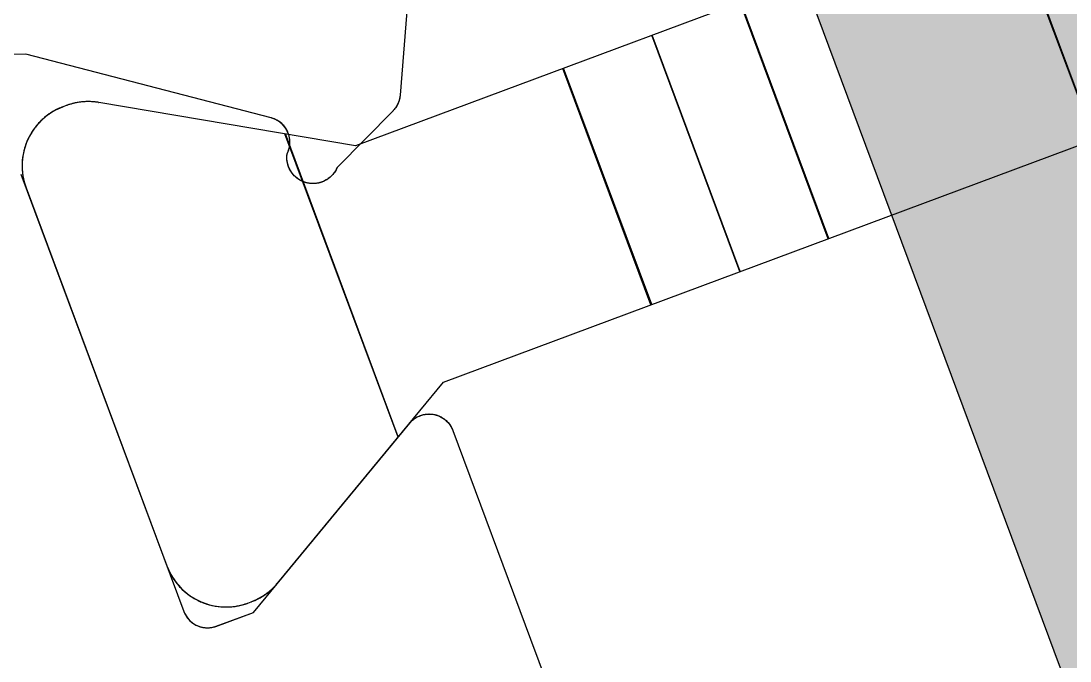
# Model space of a CAD drawing. Extents: x 12199666 to 24617114, y 1197707 to 2548648.
# Drawn here: x 12304797.99 to 12304806.32, y 1248845.09 to 1248850.17 of the extents above; entities that cross this region are included whole.
import ezdxf

# ---------------------------------------------------------------- set-up
doc = ezdxf.new("R2010")
doc.units = 0
doc.header["$LTSCALE"] = 10
doc.header["$MEASUREMENT"] = 0
doc.layers.add('TX-PLAN-T1-F11$0$_EDO-ALUMINIUM-SECTION', color=90, linetype='Continuous', lineweight=30)
doc.layers.add('TX-PLAN-T1-F11$0$bangong', color=5, linetype='Continuous', true_color=0x0000ff)
for name, color, linetype in [('TX-PLAN-T1-F11$0$F-Alum', 4, 'Continuous'), ('TX-PLAN-T1-F11$0$F_MISC', 8, 'Continuous'), ('TX-PLAN-T1-F11$0$Hatch @ 1', 8, 'Continuous'), ('TX-PLAN-T1-F11$0$INSUL', 173, 'Continuous')]:
    doc.layers.add(name, color=color, linetype=linetype)
pattern_1 = [(90, (-9.900000006500932, 423.8302261678061), (-6, 3.673940397442059e-16), []), (90, (-9.150000006500932, 423.8302261678061), (-6, 3.673940397442059e-16), []), (90, (-8.400000006500932, 423.8302261678061), (-6, 3.673940397442059e-16), []), (90, (-6.150000006500932, 423.8302261678061), (-6, 3.673940397442059e-16), [])]

# ---------------------------------------------------------------- blocks, each defined once
blk = doc.blocks.new('TX-PLAN-T1-F11$0$A$C455C3A01-flat-3')
at = {"layer": 'TX-PLAN-T1-F11$0$Hatch @ 1'}
h = blk.add_hatch(dxfattribs=at)
h.set_pattern_fill('ACET-2D-M_SYNTHETIC-PISA', color=256, angle=3.877988115356716e-08, pattern_type=2)
h.set_pattern_definition([(90.00000003877987, (-33205.42495895415, -50428.68267056812), (-6.000000000000002, -4.061019290577003e-09), []), (90.00000003877987, (-33204.67495895415, -50428.68267056761), (-6.000000000000002, -4.061019290577003e-09), []), (90.00000003877987, (-33203.92495895415, -50428.6826705671), (-6.000000000000002, -4.061019290577003e-09), []), (90.00000003877987, (-33201.67495895415, -50428.68267056558), (-6.000000000000002, -4.061019290577003e-09), [])])
edge = h.paths.add_edge_path()
edge.add_line((-4.833974595538166, -1.000000003332389), (-6.62320507937693, -2.033012706437148))
edge.add_ellipse((-6.873205079682521, -1.600000004713365), major_axis=(0.0002120284116244875, 0.4999999550418579), ratio=0.9999999999999949, start_angle=180.024296706161, end_angle=210.0242967055074, ccw=False)
edge.add_line((-6.873205079333275, -2.100000004713365), (-6.899999998575367, -2.100000004727917))
edge.add_ellipse((-6.899999998924613, -1.600000004727917), major_axis=(0.0002120284116244875, 0.4999999550418579), ratio=0.9999999999999949, start_angle=90.02429670616112, end_angle=180.0242967061611, ccw=False)
edge.add_line((-7.399999998917338, -1.600000005069887), (-7.400000001085573, 1.599999994927202))
edge.add_ellipse((-6.900000001092849, 1.599999995269172), major_axis=(0.0002120284116244875, 0.4999999550418579), ratio=0.9999999999999949, start_angle=0.024296706161123893, end_angle=90.02429670616112, ccw=False)
edge.add_line((-6.900000001420267, 2.099999995269172), (-6.873205082178174, 2.099999995283724))
edge.add_ellipse((-6.873205081850756, 1.599999995291), major_axis=(0.0002120284116244875, 0.4999999550418579), ratio=0.9999999999999949, start_angle=330.0242967053823, end_angle=360.0242967053273, ccw=False)
edge.add_line((-6.623205082134518, 2.033012697349477), (-4.833974596891494, 0.9999999966676114))
edge.add_line((-4.833974596891494, 0.9999999966676114), (4.833974595538166, 1.000000003208697))
edge.add_line((4.833974595538166, 1.000000003215973), (6.62320507937693, 2.033012706320733))
edge.add_ellipse((6.873205079667969, 1.60000000459695), major_axis=(0.0002120284116244875, 0.4999999550418579), ratio=0.9999999999999949, start_angle=0.024296706161123893, end_angle=30.02429670550748, ccw=False)
edge.add_line((6.873205079333275, 2.10000000459695), (6.899999998575367, 2.100000004618778))
edge.add_ellipse((6.899999998910062, 1.600000004611502), major_axis=(0.0002120284116244875, 0.4999999550418579), ratio=0.9999999999999949, start_angle=270.0242966669742, end_angle=360.024296706161, ccw=False)
edge.add_line((7.399999998917338, 1.600000004953472), (7.400000001085573, -1.599999995043618))
edge.add_ellipse((6.900000001078297, -1.599999995385588), major_axis=(0.0002120284116244875, 0.4999999550418579), ratio=0.9999999999999949, start_angle=180.024296706161, end_angle=270.0242966669742, ccw=False)
edge.add_line((6.900000001420267, -2.099999995385588), (6.873205082178174, -2.09999999540014))
edge.add_ellipse((6.873205081828928, -1.599999995407416), major_axis=(0.0002120284116244875, 0.4999999550418579), ratio=0.9999999999999949, start_angle=150.0242967053824, end_angle=180.0242967053273, ccw=False)
edge.add_line((6.623205082134518, -2.033012697465892), (4.83397459689877, -0.9999999967840267))
edge.add_line((4.833974596891494, -0.9999999967840267), (-4.833974595538166, -1.000000003325113))
at = {"color": 8, "flags": 128}
blk.add_lwpolyline([(4.833974595538166, 1.000000003172318), (-4.833974596891494, 0.9999999966239557), (-6.623205082134518, 2.033012697283993, 0.01488345138796456), (-6.649409689423919, 2.047119243674388, 0.03657129107553118), (-6.716942894410749, 2.074954865485779, 0.03475147934145148), (-6.784231776131492, 2.092020066840632, 0.02182096224813735), (-6.827454482488974, 2.097902478315518, 0.02280645263826249), (-6.872995399848151, 2.099999951264181, 0.0001048284200683037), (-6.873205082178174, 2.099999995247344), (-6.900000001427543, 2.099999995210965, 0.02269948334755301), (-6.94532885029912, 2.09794105139008, 0.02181961165260334), (-6.988553866365692, 2.092095730760775, 0.03475222994097658), (-7.055858695639472, 2.075087426463142, 0.03657229246194178), (-7.123417309652723, 2.047308285131294, 0.04398758776233343), (-7.198220983416832, 2.001328097518126, 0.05218554550672114), (-7.274851756454154, 1.930886926806124, 0.0824968902556027), (-7.361701898676984, 1.791914970555808, 0.09869862799964313), (-7.399999956905958, 1.600210187018092, 0.0001051280320767257), (-7.400000001085573, 1.599999994890823), (-7.399999998924613, -1.600000005128095, 0.09858998486909597), (-7.361865004379069, -1.791522109866492, 0.08249638675637562), (-7.275133787494269, -1.93056715480634, 0.05218730035248508), (-7.198560304721468, -2.001075738036889, 0.04398833921714915), (-7.12379420488287, -2.047119847084105, 0.0365712911297791), (-7.056260926023242, -2.07495528968866, 0.03475147925992468), (-6.988971999024216, -2.092020312498789, 0.02182096231450365), (-6.945749277052528, -2.097902609268203, 0.02280395171539871), (-6.900213354128937, -2.099999959260458, 0.0001066385175305527), (-6.899999998575367, -2.100000004771573), (-6.873205079340551, -2.100000004771573, 0.02269971973059978), (-6.827875759219751, -2.097941018044367, 0.02181846122237658), (-6.784653012335184, -2.092096063854115, 0.03475398234547757), (-6.717344795310055, -2.075086914454005, 0.03657129091073633), (-6.649788063477899, -2.047308440720371, 0.01509501812519392), (-6.623205079384206, -2.033012706480804), (-4.833974595538166, -1.000000003376044), (4.833974596891494, -0.9999999968276825)], format="xyb", dxfattribs=at)
blk = doc.blocks.new('TX-PLAN-T1-F11$0$A$C455C3A01-flat-4')
at = {"layer": 'TX-PLAN-T1-F11$0$Hatch @ 1'}
h = blk.add_hatch(dxfattribs=at)
h.set_pattern_fill('ACET-2D-M_SYNTHETIC-PISA', color=256, pattern_type=2)
h.set_pattern_definition(pattern_1)
edge = h.paths.add_edge_path()
edge.add_line((-4.833974596906046, 0.9999999966748874), (-6.623205082141794, 2.033012697356753))
edge.add_ellipse((-6.873205081858032, 1.599999995298276), major_axis=(0.0002120284116244875, 0.4999999550418579), ratio=0.9999999999999949, start_angle=330.0242967053823, end_angle=360.0242967053272)
edge.add_line((-6.87320508218545, 2.099999995298276), (-6.900000001427543, 2.099999995283724))
edge.add_ellipse((-6.900000001100125, 1.599999995283724), major_axis=(0.0002120284116244875, 0.4999999550418579), ratio=0.9999999999999949, start_angle=0.02429670532727509, end_angle=90.02429670532729)
edge.add_line((-7.400000001092849, 1.599999994941754), (-7.399999998931889, -1.600000005055335))
edge.add_ellipse((-6.899999998939165, -1.600000004720641), major_axis=(0.0002120284116244875, 0.4999999550418579), ratio=0.9999999999999949, start_angle=90.02429670532729, end_angle=180.0242967053273)
edge.add_line((-6.899999998597195, -2.100000004720641), (-6.873205079355102, -2.100000004698813))
edge.add_ellipse((-6.873205079697073, -1.600000004698813), major_axis=(0.0002120284116244875, 0.4999999550418579), ratio=0.9999999999999949, start_angle=180.0242967053272, end_angle=210.0242967055074)
edge.add_line((-6.623205079398758, -2.033012706422596), (-4.833974595552718, -1.000000003325113))
edge.add_line((-4.833974595552718, -1.000000003325113), (4.833974596876942, -0.9999999967913027))
edge.add_line((4.833974596876942, -0.9999999967913027), (6.62320508211269, -2.033012697473168))
edge.add_ellipse((6.873205081814376, -1.599999995414692), major_axis=(0.0002120284116244875, 0.4999999550418579), ratio=0.9999999999999949, start_angle=150.0242967053823, end_angle=180.0242967053273)
edge.add_line((6.873205082163622, -2.099999995414692), (6.900000001405715, -2.09999999540014))
edge.add_ellipse((6.900000001056469, -1.59999999540014), major_axis=(0.0002120284116244875, 0.4999999550418579), ratio=0.9999999999999949, start_angle=180.0242967053272, end_angle=270.0242967053273)
edge.add_line((7.400000001063745, -1.59999999505817), (7.399999998902786, 1.60000000493892))
edge.add_ellipse((6.89999999889551, 1.600000004604226), major_axis=(0.0002120284116244875, 0.4999999550418579), ratio=0.9999999999999949, start_angle=270.0242967053273, end_angle=360.0242967053272)
edge.add_line((6.899999998568092, 2.100000004604226), (6.873205079325999, 2.100000004589674))
edge.add_ellipse((6.873205079653417, 1.600000004582398), major_axis=(0.0002120284116244875, 0.4999999550418579), ratio=0.9999999999999949, start_angle=0.02429670532727509, end_angle=30.02429670550744)
edge.add_line((6.623205079369654, 2.033012706306181), (4.83397459553089, 1.000000003208697))
edge.add_line((4.833974595523614, 1.000000003208697), (-4.833974596906046, 0.9999999966748874))
blk = doc.blocks.new('TX-PLAN-T1-F11$0$A$C455C3A01-flat-7')
at = {"layer": 'TX-PLAN-T1-F11$0$Hatch @ 1'}
h = blk.add_hatch(dxfattribs=at)
h.set_pattern_fill('ACET-2D-M_SYNTHETIC-PISA', color=256, angle=3.883087180672344e-08, pattern_type=2)
h.set_pattern_definition([(90.00000003883086, (-33205.42495850848, -50428.68267071641), (-6.000000000000002, -4.06635901923624e-09), []), (90.00000003883086, (-33204.67495850848, -50428.6826707159), (-6.000000000000002, -4.06635901923624e-09), []), (90.00000003883086, (-33203.92495850848, -50428.68267071539), (-6.000000000000002, -4.06635901923624e-09), []), (90.00000003883086, (-33201.67495850848, -50428.68267071386), (-6.000000000000002, -4.06635901923624e-09), [])])
edge = h.paths.add_edge_path()
edge.add_line((-4.833974595509062, -1.000000003303285), (-6.623205079333275, -2.033012706400768))
edge.add_ellipse((-6.873205079624313, -1.600000004691537), major_axis=(0.09602971687854733, 0.490691648061329), ratio=0.9999999999860073, start_angle=191.0729948928688, end_angle=221.0729948922675, ccw=False)
edge.add_line((-6.873205079282343, -2.100000004676986), (-6.899999998524436, -2.100000004691537))
edge.add_ellipse((-6.899999998866406, -1.600000004713365), major_axis=(0.09602971687854733, 0.490691648061329), ratio=0.9999999999860073, start_angle=101.07299489340028, end_angle=191.0729948928688, ccw=False)
edge.add_line((-7.399999998851854, -1.600000005040783), (-7.400000001005537, 1.599999994956306))
edge.add_ellipse((-6.900000001020089, 1.599999995298276), major_axis=(0.09602971687854733, 0.490691648061329), ratio=0.9999999999860073, start_angle=11.072994893702628, end_angle=101.07299489340028, ccw=False)
edge.add_line((-6.900000001347507, 2.099999995298276), (-6.873205082105414, 2.099999995312828))
edge.add_ellipse((-6.873205081777996, 1.599999995312828), major_axis=(0.09602971687854733, 0.490691648061329), ratio=0.9999999999860073, start_angle=341.07299489324885, end_angle=371.0729948937025, ccw=False)
edge.add_line((-6.623205082069035, 2.033012697371305), (-4.833974596847838, 0.9999999966894393))
edge.add_line((-4.833974596847838, 0.9999999966967152), (4.833974595450854, 1.000000003252353))
edge.add_line((4.833974595450854, 1.000000003245077), (6.623205079267791, 2.033012706349837))
edge.add_ellipse((6.873205079544277, 1.600000004626054), major_axis=(0.09602971687854733, 0.490691648061329), ratio=0.9999999999860073, start_angle=11.072994893702628, end_angle=41.072994892572694, ccw=False)
edge.add_line((6.873205079216859, 2.100000004626054), (6.899999998458952, 2.100000004647882))
edge.add_ellipse((6.89999999878637, 1.600000004647882), major_axis=(0.09602971687854733, 0.490691648061329), ratio=0.9999999999860073, start_angle=281.07299485421345, end_angle=371.0729948937025, ccw=False)
edge.add_line((7.399999998793646, 1.600000004989852), (7.40000000094733, -1.599999995007238))
edge.add_ellipse((6.900000000940054, -1.599999995356484), major_axis=(0.09602971687854733, 0.490691648061329), ratio=0.9999999999860073, start_angle=191.0729948928688, end_angle=281.07299485421345, ccw=False)
edge.add_line((6.900000001282024, -2.099999995341932), (6.873205082039931, -2.099999995356484))
edge.add_ellipse((6.873205081697961, -1.599999995378312), major_axis=(0.09602971687854733, 0.490691648061329), ratio=0.9999999999860073, start_angle=161.07299489211, end_angle=191.0729948928688, ccw=False)
edge.add_line((6.623205082003551, -2.033012697422237), (4.833974596796907, -0.999999996747647))
edge.add_line((4.833974596789631, -0.9999999967549229), (-4.833974595509062, -1.000000003310561))
at = {"color": 8, "flags": 128}
blk.add_lwpolyline([(4.833974595450854, 1.000000003230525), (-4.833974596855114, 0.9999999966821633), (-6.623205082076311, 2.033012697356753, 0.003228324131031072), (-6.628817371456535, 2.036204817646649, 0.03475147935317766), (-6.691588599613169, 2.065849169826834, 0.02182096239772175), (-6.732882833595795, 2.079905888851499, 0.02280645303967752), (-6.777177667667274, 2.090692094017868, 0.02280395189214688), (-6.822265851478733, 2.097398421938124, 0.0218209627677004), (-6.865812588453991, 2.099945343368745, 0.003696398265047463), (-6.873205082119966, 2.099999995312828), (-6.900000001376611, 2.099999995291, 0.03105091864805178), (-6.961922499067441, 2.096150783094345, 0.03657229244787204), (-7.033552575718204, 2.081833690455824, 0.04398758774384742), (-7.115781530133972, 2.05104138108436, 0.05218554549813796), (-7.204491500306176, 1.996591632698255, 0.08249689020261154), (-7.316364882863127, 1.876839813907281, 0.09869862791611704), (-7.390692001819843, 1.696027909754775, 0.04835176405450534), (-7.400000001005537, 1.599999994941754), (-7.39999999885913, -1.600000005069887, 0.05010523084630907), (-7.390008095178928, -1.699458868293732, 0.08249638691389768), (-7.331531516480027, -1.852548117582046, 0.05218730031794697), (-7.269889844203135, -1.936424591112882, 0.04398833911545995), (-7.205333602942119, -1.995943675246963, 0.03657129129986738), (-7.144386551713978, -2.03620547556784, 0.03475147940703016), (-7.081615244896966, -2.065849661179527, 0.02182096261599752), (-7.040320973617781, -2.079906270620995, 0.02280395175054498), (-6.996031017850328, -2.090691397963383, 0.02280645308802656), (-6.950937909328786, -2.097398566533229, 0.02181846095888013), (-6.907396165057435, -2.099945298461535, 0.003698236022823213), (-6.899999998538988, -2.100000004706089), (-6.873205079311447, -2.100000004713365, 0.0310517560850042), (-6.811280921268917, -2.096150585290161, 0.03657129102289691), (-6.739652819858748, -2.081833787160576, 0.04398833922259045), (-6.657422492186015, -2.051040884180111, 0.01934532447226029), (-6.623205079333275, -2.033012706437148), (-4.833974595523614, -1.000000003317837), (4.833974596782355, -0.9999999967694748)], format="xyb", dxfattribs=at)
blk = doc.blocks.new('TX-PLAN-T1-F11$0$A$C455C3A01-flat-8')
at = {"layer": 'TX-PLAN-T1-F11$0$Hatch @ 1'}
h = blk.add_hatch(dxfattribs=at)
h.set_pattern_fill('ACET-2D-M_SYNTHETIC-PISA', color=256, pattern_type=2)
h.set_pattern_definition(pattern_1)
edge = h.paths.add_edge_path()
edge.add_line((-4.833974596840562, 0.9999999967112672), (-6.623205082054483, 2.033012697393133))
edge.add_ellipse((-6.873205081756169, 1.59999999532738), major_axis=(0.09602971687854733, 0.490691648061329), ratio=0.9999999999860073, start_angle=341.0729948932488, end_angle=371.0729948937025)
edge.add_line((-6.873205082090863, 2.09999999532738), (-6.900000001332955, 2.099999995312828))
edge.add_ellipse((-6.900000001005537, 1.599999995305552), major_axis=(0.09602971687854733, 0.490691648061329), ratio=0.9999999999860073, start_angle=11.07299489370254, end_angle=101.0729948934002)
edge.add_line((-7.400000000990985, 1.599999994970858), (-7.399999998844578, -1.600000005026232))
edge.add_ellipse((-6.89999999885913, -1.600000004691537), major_axis=(0.09602971687854733, 0.490691648061329), ratio=0.9999999999860073, start_angle=101.0729948934002, end_angle=191.0729948937025)
edge.add_line((-6.899999998509884, -2.100000004691537), (-6.873205079267791, -2.10000000466971))
edge.add_ellipse((-6.873205079617037, -1.60000000466971), major_axis=(0.09602971687854733, 0.490691648061329), ratio=0.9999999999860073, start_angle=191.0729948937025, end_angle=221.0729948925727)
edge.add_line((-6.623205079318723, -2.033012706393492), (-4.83397459549451, -1.000000003288733))
edge.add_line((-4.83397459549451, -1.000000003288733), (4.833974596804183, -0.999999996733095))
edge.add_line((4.833974596804183, -0.999999996740371), (6.623205082018103, -2.033012697422237))
edge.add_ellipse((6.873205081705237, -1.599999995356484), major_axis=(0.09602971687854733, 0.490691648061329), ratio=0.9999999999860073, start_angle=161.0729948932488, end_angle=191.0729948937025)
edge.add_line((6.873205082054483, -2.099999995356484), (6.900000001296576, -2.099999995341932))
edge.add_ellipse((6.90000000094733, -1.599999995341932), major_axis=(0.09602971687854733, 0.490691648061329), ratio=0.9999999999860073, start_angle=191.0729948937025, end_angle=281.0729948934002)
edge.add_line((7.400000000954606, -1.599999994999962), (7.399999998808198, 1.600000004997128))
edge.add_ellipse((6.899999998808198, 1.600000004662434), major_axis=(0.09602971687854733, 0.490691648061329), ratio=0.9999999999860073, start_angle=281.0729948934002, end_angle=371.0729948937025)
edge.add_line((6.899999998473504, 2.100000004662434), (6.873205079231411, 2.100000004647882))
edge.add_ellipse((6.873205079551553, 1.600000004640606), major_axis=(0.09602971687854733, 0.490691648061329), ratio=0.9999999999860073, start_angle=11.07299489370254, end_angle=41.07299489257267)
edge.add_line((6.623205079282343, 2.033012706364389), (4.83397459545813, 1.000000003259629))
edge.add_line((4.83397459545813, 1.000000003259629), (-4.833974596840562, 0.9999999967039912))
blk = doc.blocks.new('TX-PLAN-T1-F11$0$A$C455C3A01-flat-11')
at = {"layer": 'TX-PLAN-T1-F11$0$Hatch @ 1'}
h = blk.add_hatch(dxfattribs=at)
h.set_pattern_fill('ACET-2D-M_SYNTHETIC-PISA', color=256, angle=3.897498910053585e-08, pattern_type=2)
h.set_pattern_definition([(90.00000003897499, (-33205.42495845535, -50428.6826705679), (-6.000000000000002, -4.081450946943785e-09), []), (90.00000003897499, (-33204.67495845535, -50428.68267056739), (-6.000000000000002, -4.081450946943785e-09), []), (90.00000003897499, (-33203.92495845535, -50428.68267056688), (-6.000000000000002, -4.081450946943785e-09), []), (90.00000003897499, (-33201.67495845535, -50428.68267056535), (-6.000000000000002, -4.081450946943785e-09), [])])
edge = h.paths.add_edge_path()
edge.add_line((-4.833974595465406, -1.000000003346941), (-6.623205079275067, -2.033012706458976))
edge.add_ellipse((-6.873205079551553, -1.600000004735193), major_axis=(-3.901019226759672e-06, 0.4999999999854481), ratio=0.9999999999848833, start_angle=179.9995530153119, end_angle=209.9995530150332, ccw=False)
edge.add_line((-6.873205079216859, -2.100000004735193), (-6.899999998458952, -2.100000004757021))
edge.add_ellipse((-6.899999998793646, -1.600000004749745), major_axis=(-3.901019226759672e-06, 0.4999999999854481), ratio=0.9999999999848833, start_angle=89.9995530153119, end_angle=179.9995530153119, ccw=False)
edge.add_line((-7.399999998793646, -1.600000005091715), (-7.400000000969158, 1.599999994905374))
edge.add_ellipse((-6.900000000969158, 1.599999995247344), major_axis=(-3.901019226759672e-06, 0.4999999999854481), ratio=0.9999999999848833, start_angle=359.9995530153119, end_angle=449.9995530153119, ccw=False)
edge.add_line((-6.900000001318404, 2.099999995247344), (-6.873205082076311, 2.099999995261896))
edge.add_ellipse((-6.873205081727065, 1.599999995269172), major_axis=(-3.901019226759672e-06, 0.4999999999854481), ratio=0.9999999999848833, start_angle=329.9995530152972, end_angle=359.9995530153119, ccw=False)
edge.add_line((-6.623205082039931, 2.033012697327649), (-4.83397459682601, 0.9999999966530595))
edge.add_line((-4.83397459682601, 0.9999999966530595), (4.83397459545813, 1.000000003230525))
edge.add_line((4.833974595465406, 1.000000003230525), (6.623205079275067, 2.033012706342561))
edge.add_ellipse((6.873205079566105, 1.600000004618778), major_axis=(-3.901019226759672e-06, 0.4999999999854481), ratio=0.9999999999848833, start_angle=359.9995530153119, end_angle=389.9995530157552, ccw=False)
edge.add_line((6.873205079224135, 2.100000004618778), (6.899999998466228, 2.100000004640606))
edge.add_ellipse((6.899999998808198, 1.60000000463333), major_axis=(-3.901019226759672e-06, 0.4999999999854481), ratio=0.9999999999848833, start_angle=269.999552976125, end_angle=359.9995530153119, ccw=False)
edge.add_line((7.399999998800922, 1.6000000049753), (7.400000000976434, -1.59999999502179))
edge.add_ellipse((6.900000000983709, -1.59999999536376), major_axis=(-3.901019226759672e-06, 0.4999999999854481), ratio=0.9999999999848833, start_angle=179.9995530153119, end_angle=269.999552976125, ccw=False)
edge.add_line((6.900000001325679, -2.09999999536376), (6.873205082083587, -2.099999995385588))
edge.add_ellipse((6.873205081741617, -1.599999995385588), major_axis=(-3.901019226759672e-06, 0.4999999999854481), ratio=0.9999999999848833, start_angle=149.9995530145751, end_angle=179.9995530153119, ccw=False)
edge.add_line((6.623205082039931, -2.033012697444065), (4.83397459682601, -0.9999999967694748))
edge.add_line((4.83397459682601, -0.9999999967694748), (-4.83397459545813, -1.000000003346941))
at = {"color": 8, "flags": 128}
blk.add_lwpolyline([(4.833974595465406, 1.000000003186869), (-4.83397459682601, 0.9999999966094038), (-6.623205082025379, 2.033012697269442, 0.01499144065762038), (-6.649602802579466, 2.047215849976055, 0.03657129118726868), (-6.717148022340552, 2.075022304386948, 0.03475147922751571), (-6.784444267541403, 2.092058444854047, 0.02182096236737266), (-6.827669510239502, 2.097922189663223, 0.02280332763469329), (-6.873205082069035, 2.099999995225517), (-6.900000001296576, 2.099999995196413, 4.658767007316934e-06), (-6.900006248382851, 2.099999995152757, 0.02280395176035555), (-6.945543036155868, 2.097921507025603, 0.02182096247019134), (-6.988768190953124, 2.092057114285126, 0.034751479232456), (-7.056064180775138, 2.075019965064712, 0.0365712913126145), (-7.123608983725717, 2.047212498175213, 0.04398833936005513), (-7.198394149330852, 2.001199362355692, 0.05218479354723013), (-7.274993524042657, 1.930726253056491, 0.08249890374965518), (-7.361785635352135, 1.791713395512488, 0.09869454678752547), (-7.400000000961882, 1.599999994861719), (-7.39999999878637, -1.600000005149923, 2.536381218064446e-06), (-7.399999998757266, -1.600005742424401, 0.09869610358962189), (-7.361782250656688, -1.79172155251581, 0.08249638678655961), (-7.274990994017571, -1.930729128849634, 0.05218730038754819), (-7.198387068638112, -2.001204636566399, 0.04398833922431505), (-7.123601091218006, -2.047216452920111, 0.03657129111814768), (-7.056055797671434, -2.075022728087788, 0.03475147931929728), (-6.988759507257782, -2.092058689981059, 0.02182096255433401), (-6.94553424899641, -2.097922320092039, 0.02280266416392041), (-6.899999998451676, -2.100000004793401), (-6.873205079195031, -2.100000004793401, 2.826839141534195e-06), (-6.873202505310473, -2.100000004786125, 0.02280645311785395), (-6.827660723058216, -2.097921395776211, 0.02181846109661323), (-6.784440504394297, -2.092057775989815, 0.03475398230825986), (-6.71713963921502, -2.075019560528744, 0.03657129124672907), (-6.649594910064479, -2.047211914410582, 0.01498702884643914), (-6.623205079260515, -2.033012706517184), (-4.833974595465406, -1.000000003390596), (4.83397459682601, -0.9999999968131306)], format="xyb", dxfattribs=at)
blk = doc.blocks.new('TX-PLAN-T1-F11$0$A$C455C3A01-flat-12')
at = {"layer": 'TX-PLAN-T1-F11$0$Hatch @ 1'}
h = blk.add_hatch(dxfattribs=at)
h.set_pattern_fill('ACET-2D-M_SYNTHETIC-PISA', color=256, angle=3.902684486345635e-08, pattern_type=2)
h.set_pattern_definition([(90.00000003902684, (-33205.42495895736, -50428.68267052685), (-6.000000000000002, -4.086881269801832e-09), []), (90.00000003902684, (-33204.67495895736, -50428.68267052634), (-6.000000000000002, -4.086881269801832e-09), []), (90.00000003902684, (-33203.92495895736, -50428.68267052584), (-6.000000000000002, -4.086881269801832e-09), []), (90.00000003902684, (-33201.67495895736, -50428.6826705243), (-6.000000000000002, -4.086881269801832e-09), [])])
edge = h.paths.add_edge_path()
edge.add_line((-4.83397459556727, -1.000000003332389), (-6.623205079406034, -2.033012706437148))
edge.add_ellipse((-6.873205079711624, -1.600000004727917), major_axis=(-0.4639863081902149, 0.1863241954488331), ratio=0.9999999999994007, start_angle=111.8790434517233, end_angle=141.8790434522037, ccw=False)
edge.add_line((-6.873205079355102, -2.100000004713365), (-6.899999998597195, -2.100000004735193))
edge.add_ellipse((-6.899999998953717, -1.600000004742469), major_axis=(-0.4639863081902149, 0.1863241954488331), ratio=0.9999999999994007, start_angle=21.879043451747123, end_angle=111.8790434517233, ccw=False)
edge.add_line((-7.399999998939165, -1.600000005077163), (-7.400000001121953, 1.599999994919926))
edge.add_ellipse((-6.900000001136505, 1.599999995261896), major_axis=(-0.4639863081902149, 0.1863241954488331), ratio=0.9999999999994007, start_angle=291.8790434517233, end_angle=381.879043451747, ccw=False)
edge.add_line((-6.900000001456647, 2.099999995261896), (-6.873205082214554, 2.099999995276448))
edge.add_ellipse((-6.873205081894412, 1.599999995283724), major_axis=(-0.4639863081902149, 0.1863241954488331), ratio=0.9999999999994007, start_angle=261.87904345137827, end_angle=291.8790434517233, ccw=False)
edge.add_line((-6.623205082170898, 2.033012697342201), (-4.833974596927874, 0.9999999966676114))
edge.add_line((-4.833974596927874, 0.9999999966676114), (4.833974595501786, 1.000000003252353))
edge.add_line((4.833974595501786, 1.000000003259629), (6.623205079340551, 2.033012706371665))
edge.add_ellipse((6.873205079631589, 1.600000004647882), major_axis=(-0.4639863081902149, 0.1863241954488331), ratio=0.9999999999994007, start_angle=291.8790434517233, end_angle=321.8790434517868, ccw=False)
edge.add_line((6.873205079296895, 2.100000004647882), (6.899999998538988, 2.10000000466971))
edge.add_ellipse((6.899999998873682, 1.600000004662434), major_axis=(-0.4639863081902149, 0.1863241954488331), ratio=0.9999999999994007, start_angle=201.8790434125602, end_angle=291.8790434517233, ccw=False)
edge.add_line((7.399999998880958, 1.600000005004404), (7.400000001063745, -1.599999994992686))
edge.add_ellipse((6.900000001049193, -1.599999995341932), major_axis=(-0.4639863081902149, 0.1863241954488331), ratio=0.9999999999994007, start_angle=111.8790434517233, end_angle=201.8790434125602, ccw=False)
edge.add_line((6.900000001398439, -2.09999999532738), (6.873205082156346, -2.099999995349208))
edge.add_ellipse((6.873205081799824, -1.59999999536376), major_axis=(-0.4639863081902149, 0.1863241954488331), ratio=0.9999999999994007, start_angle=81.87904345096138, end_angle=111.8790434517233, ccw=False)
edge.add_line((6.62320508211269, -2.033012697407685), (4.833974596869666, -0.999999996740371))
edge.add_line((4.833974596869666, -0.999999996740371), (-4.833974595559994, -1.000000003325113))
at = {"color": 8, "flags": 128}
blk.add_lwpolyline([(4.833974595487234, 1.000000003237801), (-4.833974596942426, 0.9999999966676114), (-6.623205082214554, 2.033012697334925, 0.03544945059595173), (-6.686881359557447, 2.063986493449192, 0.09575615220745022), (-6.873205082229106, 2.099999995283724), (-6.900000001507578, 2.099999995247344, 0.00291492608712481), (-6.905829706505756, 2.099966008623596, 0.08249638682187237), (-7.067167566041462, 2.071227122280106, 0.05218479353492291), (-7.161108993233938, 2.026406015676912, 0.04398833919090523), (-7.231676119321492, 1.974153643684986, 0.03657129109491938), (-7.282650773217028, 1.92183595757524, 0.03475147930612449), (-7.323538120239391, 1.865735694176692, 0.02182096228055723), (-7.345087627902103, 1.827809135815187, 0.02280645287404605), (-7.363987183736754, 1.786322013285826, 0.02280395155609901), (-7.379027950089949, 1.743290693280869, 0.02182096211280632), (-7.389694068602694, 1.700993659986125, 0.03475147912243394), (-7.398962339750142, 1.632196030295745, 0.01611055673912897), (-7.400000001136505, 1.599999994905374), (-7.399999998982821, -1.600000005113543, 0.0204495135880163), (-7.398328666684392, -1.640847758004384, 0.04398758778602518), (-7.383499079463945, -1.727391680979053, 0.05218554564676595), (-7.346646652942582, -1.824737110073329, 0.08249689018640269), (-7.249992919940269, -1.95707836488873, 0.09869862801639438), (-7.086322490118619, -2.063986997352913, 0.09575548268512762), (-6.899999998611747, -2.100000004735193), (-6.873205079398758, -2.100000004735193, 0.002913089565456208), (-6.867379047333088, -2.09996606092318, 0.08249638684953157), (-6.706040976692748, -2.071228359833185, 0.04570840436114393), (-6.623205079442414, -2.033012706458976), (-4.833974595574546, -1.000000003339665), (4.833974596855114, -0.9999999967549229)], format="xyb", dxfattribs=at)
blk = doc.blocks.new('*U195')
at = {"layer": 'TX-PLAN-T1-F11$0$INSUL', "lineweight": 0}
h = blk.add_hatch(dxfattribs=at)
h.set_pattern_fill('岩棉', color=256, scale=60.00000000000002, style=0, pattern_type=2)
h.set_pattern_definition([(171.78891, (31.98000479999999, 119.4285713999999), (-403.9210344936758, 60.00000149168051), [2.0005134, -418.1072400000002]), (146.908661, (33.73372379999999, 118.2857141999999), (-95.04024262992478, 60.00000083033304), [2.093239800000001, -437.4870720000002]), (132.32733, (35.03487, 116.8571429999999), (-106.9202743718115, 119.9999994801657), [1.932303599999998, -403.8514799999996]), (114.796992, (35.8268718, 115.1428571999999), (-23.76006081965321, 59.99999964663972), [1.8883968, -196.393272]), (91.6202240999998, (35.8834434, 113.1428574), (-11.88003000216715, 359.9999998263044), [2.000800199999999, -418.1671799999997]), (82.82482490000001, (30.05657160000001, 66.85714259999999), (83.16020966511272, 659.9999982204777), [46.65104279999994, -9750.067799999993]), (97.17517500000001, (41.823459, 66.85714259999999), (-83.16021148970225, 659.9999979909094), [46.65104280000004, -9750.06780000001]), (88.37977579999999, (35.9965866, 113.1428574), (11.88002583240484, 359.9999999412873), [2.0008002, -418.16718]), (65.203007, (36.05315819999999, 115.1428571999999), (23.76006077749137, 59.99999973523376), [1.888396799999998, -196.3932719999997]), (47.67266909999998, (36.84516060000001, 116.8571429999999), (106.9202740388371, 119.9999998207617), [1.932303599999999, -403.8514799999998]), (33.09133829999998, (38.14630680000001, 118.2857141999999), (95.0402417250371, 60.00000218260124), [2.0932398, -437.4870719999998]), (8.211089519999998, (39.90002519999999, 119.4285713999999), (403.9210347392536, 59.99999988934716), [2.0005134, -418.1072399999999]), (87.16616460000002, (30.00000000000001, 65.71428599999996), (11.88002507150802, 180.0000001810667), [1.144256399999998, -239.1495899999996]), (103.9013849999999, (30.282858, 64.57142879999994), (-47.5201215879632, 179.9999997770064), [1.177340399999998, -246.0641939999996]), (111.603615, (30.73543020000001, 63.42857159999996), (-11.88003031737481, 59.99999997976404), [1.229204999999999, -63.30404399999991]), (122.761347, (31.470861, 62.28571439999996), (-35.64009214299298, 59.99999937378065), [1.3590366, -284.0386379999999]), (138.290552, (32.43257759999999, 61.42857119999996), (-71.2801817170538, 60.00000123338383), [1.288252200000001, -269.2446480000003]), (152.003514, (33.5074374, 60.85714259999997), (-106.9202745038909, 59.99999917536116), [1.2173142, -254.4187140000001]), (166.477202, (34.6954404, 60.57142859999996), (-237.6006083015547, 60.00000192533073), [1.2218772, -255.3723300000001]), (167.070755, (35.94001500000002, 60.28571399999996), (-249.4806394894893, 59.99999988713196), [1.276948800000001, -266.8823280000002]), (12.92924439999999, (35.94001500000002, 60.28571399999996), (249.4806395808134, 59.99999961372987), [1.2769488, -266.882328]), (13.52279750000001, (37.1845896, 60.57142859999996), (237.6006088251535, 59.99999985187424), [1.221877199999999, -255.3723299999998]), (27.99648529999997, (38.3725926, 60.85714259999997), (118.8003031649702, 60.00000218637319), [1.2173142, -254.418714]), (41.70944699999995, (39.44745299999998, 61.42857119999996), (71.28018116740307, 60.00000178097831), [1.288252199999999, -269.2446479999997]), (57.2386522, (40.40916960000001, 62.28571439999996), (118.8003026691194, 180.000001000711), [1.359036599999999, -284.0386379999999]), (68.396384, (41.1445998, 63.42857159999996), (11.88003024886847, 60.00000021423826), [1.229204999999999, -63.30404399999996]), (76.098615, (41.59717259999999, 64.57142879999994), (11.88003045248315, 59.99999970942572), [1.177340399999998, -246.0641939999996]), (92.83383529999988, (41.8800306, 65.71428599999996), (-11.88003015074521, 179.9999999348276), [1.144256399999999, -239.1495899999998])])
h.paths.add_polyline_path([(0, 0), (429.9707085312324, 0), (429.9707085312324, 59.99999999999999), (0, 59.99999999999999)])
at = {"layer": 'TX-PLAN-T1-F11$0$INSUL'}
blk.add_lwpolyline([(0, 0), (429.9707085312324, 0), (429.9707085312324, 59.99999999999999), (0, 59.99999999999999)], close=True, dxfattribs=at)
blk = doc.blocks.new('TX-PLAN-T1-F11$0$A$C6BF074A9')
at = {"layer": 'TX-PLAN-T1-F11$0$F-Alum'}
for p, q in [((-222.5306440552085, 254.9971852256158), (-222.5306441024732, 254.9971851985201)), ((-222.5306441024732, 254.9971851985201), (-222.5306441022403, 254.997185198491)), ((-222.5306440675486, 254.9971852184854), (-222.5306440552085, 254.9971852256158))]:
    blk.add_line(p, q, dxfattribs=at)
for points in [[(-224.4814994560875, 261.5102580321136), (-224.268247016691, 259.0805862637089, -0.009183178579747167), (-224.2677392319165, 259.0732579107744, -0.02182096207530607), (-224.2676139699615, 259.0558098986685, -0.03475147885356218), (-224.2705499257281, 259.0281978991725, -0.03657129099351354), (-224.2777365431975, 258.9998775632585, -0.04398833927272496), (-224.2917221565585, 258.9676594414659, -0.02828754523387425), (-224.3036186436511, 258.9484299450878), (-224.6662227054912, 258.430269768668, -0.02299325779834277), (-224.6714048164285, 258.411948244323, -0.0439883392939321), (-224.6858888442948, 258.3785815151086, -0.05218730062407019), (-224.7102985761449, 258.3430348871652, -0.08249638659494564), (-224.7622152559779, 258.2992923087322, -0.09869610360641042), (-224.8385950203374, 258.2723787631867, -0.09869862802185071), (-224.9194585296646, 258.2768092487413, -0.08249890392663378), (-224.9815549480118, 258.3042513162536, -0.05218479339078182), (-225.0149463268317, 258.3315320042484, -0.04398833932009662), (-225.03820055908, 258.3595028170266, -0.03657129094663593), (-225.0535643282201, 258.3855718499426, -0.03475147912503285), (-225.0644967153057, 258.4121703217997, -0.02182096215954326), (-225.0694359754998, 258.4295526675151, -0.02280395191154215), (-225.0729582093045, 258.4481049610213, -0.02280645317532762), (-225.0747762857791, 258.4669030054238, -0.007151789430430804), (-225.0749925509881, 258.4728241476578, 0.0322323098636646), (-225.068873344906, 258.4978458549913, 0.03475147907698761), (-225.0659373889066, 258.5254578544582, 0.02182096255244789), (-225.0660626508616, 258.5429058665932, 0.02280395175900162), (-225.0678179110255, 258.5610548645373, 0.02280645302528524), (-225.0712192340143, 258.5789705261441, 0.02181846057674742), (-225.0759878903482, 258.5957526299489, 0.03475398214153423), (-225.0865446638636, 258.6214374055153, 0.03657129111041967), (-225.1013796515617, 258.6466090569184, 0.04398833947937228), (-225.1238335037924, 258.6736170052491, 0.05218479360965077), (-225.1560755621031, 258.6999585581534, 0.0824963867176523), (-225.2160326451849, 258.7264553643645, 0.04115197832207823), (-225.2484289901186, 258.7319912331468), (-227.2498357130535, 258.9065284689596), (-227.5652002740972, 258.8508303789595, 0.0904266514150837)], [(-227.1306868255924, 257.9619742085224), (-225.2793274440191, 254.7573926890209, 0.02044951264935528), (-225.2705750691093, 254.7435793223585, 0.04398758784819281), (-225.248121622004, 254.7165718146016, 0.05218554569778083), (-225.2158791238762, 254.6902298568775, 0.08249689041789672), (-225.1559216359019, 254.6637329902615, 0.09869862797192505), (-225.0778416117973, 254.6594546434817, 0.09575548262530129), (-225.0061019311979, 254.6842639044944), (-224.7339026483096, 254.8415196001324), (-223.7611683260038, 256.5274319511109, -0.04570656390939633), (-223.7401255373697, 256.5572421808347, -0.08249638694900187), (-223.6899960336596, 256.5994791954026, -0.09869862792113608), (-223.6162434848811, 256.6254668079373, -0.09869862790609495), (-223.5381634719524, 256.6211882539237, -0.0824963867196699), (-223.4782063888706, 256.5946914476544, -0.05218479336262501), (-223.4459643303271, 256.5683498947938, -0.04398833893498523), (-223.4235104783293, 256.5413419464194, -0.02044935023693702), (-223.4147581779253, 256.527528687252), (-222.5306440675486, 254.9971852184854), (-221.3463848992105, 252.9473102836519, -0.01610989274764403)]]:
    blk.add_lwpolyline(points, format="xyb", dxfattribs=at)
at = {"layer": 'TX-PLAN-T1-F11$0$F-Alum', "flags": 128}
for points in [[(-224.4814994532935, 261.5102580334669), (-224.2682470136642, 259.080586264975, -0.03762946727142721), (-224.2678766031604, 259.050527538976, -0.08249638674937795), (-224.2826624994486, 258.9866658929704, -0.05218479345301871), (-224.302492046947, 258.9500569217807, -0.002473707252987874), (-224.3036186406243, 258.9484299463975), (-224.6662227024644, 258.4302697700214, -0.04064153510674347), (-224.6765066846128, 258.3982646709219, -0.05218479358667247), (-224.6970431331865, 258.3603506314275, -0.04398833944408474), (-224.7201580579713, 258.3322645862527, -0.03657129140492497), (-224.7428842913214, 258.3122856424188, -0.03475398207362577), (-224.7669632129691, 258.2965592260471, -0.02181846055842815), (-224.7831094583817, 258.2884495889766, -0.02280645335023772), (-224.8006743471924, 258.2815108173409, -0.02280395120061016), (-224.8187962195225, 258.2762012527264, -0.02182096296882298), (-224.836521484176, 258.2726859689601, -0.0347514793127274), (-224.8651808050781, 258.2703112861518, -0.03657129070085148), (-224.8953860506736, 258.2721231973437, -0.04398833936945438), (-224.9308766038012, 258.2800947916139, -0.05218730066011872), (-224.9703692775074, 258.2974074024705, -0.08249638685126975), (-225.0230695875216, 258.3402026373833, -0.09869610364672385), (-225.0638256203238, 258.4101822997209, -0.07725735392714227), (-225.0749925479613, 258.4728241490548, 0.06042071896274417), (-225.0662000221055, 258.5201754948966, 0.09869862808892886), (-225.0766361697897, 258.5976731159635, 0.09869862806372934), (-225.1159904533852, 258.6652455571775, 0.08249638655203571), (-225.1668770292163, 258.7065673306524, 0.05218479372410045), (-225.2050085128139, 258.7232831226602, 0.04398833947894604), (-225.2392773979664, 258.7309804115093, 0.01151057969701338), (-225.2484289870918, 258.731991234471), (-227.2498357100267, 258.9065284703565), (-227.5652002713032, 258.8508303802982, 0.01615148483043999)], [(-227.1306868223328, 257.961974209803), (-225.2793274409923, 254.7573926903306, 0.05010523124678296), (-225.2559653089702, 254.7249440328478, 0.08249638678830169), (-225.2050790367502, 254.6836218855487, 0.05218730032085853), (-225.166945770834, 254.6669052054522, 0.04398833934409254), (-225.1326768651925, 254.6592080075234, 0.03657129148802681), (-225.103511337642, 254.6574584655054, 0.03475147913321901), (-225.0758385211084, 254.6597514075283, 0.02182096240115405), (-225.058723391252, 254.6631456889909, 0.02280395160192081), (-225.0412253059767, 254.6682724890734, 0.02280645267153253), (-225.0242650315486, 254.6749724158317, 0.02181846159612781), (-225.0086745687149, 254.6828029048511, 0.003698232593843049), (-225.0061019281711, 254.6842639058477), (-224.7339026452828, 254.8415196014712), (-223.761168322977, 256.5274319523769, -0.01934598838370692), (-223.7529240543809, 256.5405233193333, -0.04398833966975077), (-223.7306047142338, 256.5676425339943, -0.03657129134614881), (-223.7086607066303, 256.5869337090435, -0.03475147924089402), (-223.6854123300727, 256.6021177579414, -0.02182096207395584), (-223.6698201000545, 256.6099491803207, -0.02280395240671546), (-223.6528616994474, 256.6166484128653, -0.02280645307989155), (-223.6353617091518, 256.6217758157318, -0.02182096289953309), (-223.618246570215, 256.6251700517923, -0.03475147931182059), (-223.5905737476278, 256.6274629204299, -0.03657129081422856), (-223.5614082247339, 256.6257133009667, -0.0439883393213429), (-223.5271393395815, 256.6180160121467, -0.05218479403551381), (-223.4890078559838, 256.6013002200807, -0.08249638670836072), (-223.4381212801527, 256.5599784466203, -0.05010707204084626), (-223.4147581748985, 256.5275286886344), (-222.5306440645218, 254.9971852197659), (-222.5306440647546, 254.997185219795), (-222.5306440647546, 254.997185219635)], [(-224.4814994549233, 261.510258032099), (-224.268247015294, 259.0805862636362, -0.07172734603275195), (-224.2714231142163, 259.0235865143068, -0.05218479376520158), (-224.2838520929072, 258.9838505327525, -0.0439883394188332), (-224.3005470963981, 258.9529493741456, -0.006830816258417752), (-224.303618642487, 258.9484299450005), (-224.6662227043271, 258.4302697685807, -0.04446895318925505), (-224.6777386858448, 258.3953489461737, -0.04398833957986016), (-224.6950288473017, 258.3633461964082, -0.0365712916700958), (-224.7134946614824, 258.3393742630169, -0.03475398193551472), (-224.7341047499649, 258.3193158758249, -0.02181846088305199), (-224.7483927868161, 258.3082560632492, -0.02280645288088908), (-224.7642979393568, 258.2980728420107, -0.02280395111488904), (-224.7810626220744, 258.2893815166344, -0.02182096252212604), (-224.7977827039867, 258.2825272411164, -0.03475147897149171), (-224.8254523414507, 258.2746922582328, -0.03657129147953332), (-224.8554432282544, 258.2706690012737, -0.04398833925838519), (-224.8918040920835, 258.2716756115142, -0.05218730038934438), (-224.9338866658363, 258.2810806497027, -0.08249638657249944), (-224.9938253471482, 258.312957119083, -0.0986961034707705), (-225.0472633659228, 258.3738059933121, -0.09869862803987851), (-225.0732858916599, 258.450496048029, -0.02704779179950242), (-225.0749925498239, 258.4728241475414, 0.02636046247003018), (-225.0697465333942, 258.4932344700965, 0.08249638677831192), (-225.0675016445894, 258.5587470111086, 0.09869862813043684), (-225.0926282326545, 258.632797325251, 0.09869862796263494), (-225.1442282523349, 258.6915530262804, 0.08249638708488166), (-225.2021039642714, 258.7223318260685, 0.05218479390496601), (-225.2427360617876, 258.731412597047, 0.007153190388417766), (-225.2484289889544, 258.7319912330158), (-227.2498357116565, 258.9065284689596), (-227.565200272933, 258.8508303789013, 0.00791225131384553)], [(-227.1306868241954, 257.9619742084496), (-225.2793274426222, 254.7573926889481, 3.17049474417297e-06), (-225.2793262945343, 254.7573907018113, 0.09869610371150256), (-225.2277277069952, 254.6986363534406, 0.08249638683687423), (-225.1698522211373, 254.6678571284747, 0.0521873003484131), (-225.1292182036996, 254.658775828374, 0.0439883393453312), (-225.0941089452099, 254.657803867437, 0.03657129090020039), (-225.0651503978152, 254.6616886367874, 0.03475147853396561), (-225.0384331983369, 254.6692539256646, 0.02182096268350901), (-225.022288651191, 254.6758722649565, 0.02280266408618248), (-225.0061019298009, 254.6842639044071), (-224.7339026469126, 254.8415196000451), (-223.7611683246068, 256.5274319510672, -0.01498769189913894), (-223.7548690161057, 256.5376308694713, -0.03657129107644779), (-223.7370387664851, 256.560777599213, -0.03475147954581299), (-223.7171395891201, 256.5801441964168, -0.02182096271627418), (-223.7033418167703, 256.5908245660712, -0.02280395161533373), (-223.6879858532775, 256.6006562216671, -0.02280645219707746), (-223.6717964864656, 256.6090493337133, -0.02182096303934883), (-223.6556519218575, 256.6156676301789, -0.03475147946984458), (-223.6289347021229, 256.6232328481738, -0.0365712910076632), (-223.5999761442508, 256.6271175406609, -0.04398833875054779), (-223.5648668883223, 256.6261454865335, -0.05218479366867255), (-223.5242347910389, 256.6170647156423, -0.08249638678880977), (-223.4663590788696, 256.5862859158542, -0.09869862795717378), (-223.4147590591892, 256.5275302147957), (-223.4147581767611, 256.5275286872084), (-222.5306440663844, 254.9971852184126), (-222.5306440663844, 254.9971852184126), (-222.5306440663844, 254.9971852184126)], [(-224.4814994521294, 261.5102580335106), (-224.2682470127329, 259.0805862650623, -0.07183586713311646), (-224.271440193741, 259.0235018499689, -0.05218479367519042), (-224.2838863315847, 258.9837712397739, -0.0439883389189067), (-224.3005946785997, 258.9528772939402, -0.006722844005339227), (-224.303618639693, 258.9484299464266), (-224.6662227015331, 258.4302697700214, -0.04457713192855025), (-224.6777741452534, 258.3952668264565, -0.04398833935591786), (-224.6950781256746, 258.3632715465383, -0.03657129110919694), (-224.7135542905744, 258.3393075900267, -0.03475398263505305), (-224.7341730394255, 258.3192581053181, -0.02181846138507043), (-224.7484658511676, 258.3082044642388, -0.02280645283546413), (-224.7643754002493, 258.2980281126684, -0.02280395206269938), (-224.7811438347999, 258.2893440281505, -0.02182096252618102), (-224.7978668752912, 258.2824969739477, -0.0347514789021684), (-224.825539893689, 258.2746739411841, -0.03657129109062664), (-224.855532515081, 258.2706636364919, -0.04398833956693046), (-224.8918929407228, 258.2716859493548, -0.05218730037792885), (-224.9339714490197, 258.2811091603535, -0.08249638656431851), (-224.9938963586319, 258.3130115117992, -0.09869610375633911), (-225.0473080943193, 258.3738834580463, -0.09869862815278321), (-225.0732974982675, 258.450584743684, -0.02693974867767754), (-225.07499254703, 258.4728241490257, 0.02625242346165673), (-225.0697636129189, 258.4931498057877, 0.08249638700502979), (-225.067490432164, 258.5586613712539, 0.09869862816596854), (-225.0925850383792, 258.6327225296, 0.09869862801881459), (-225.1441596792865, 258.6915005091168, 0.08249638677211367), (-225.2020220937993, 258.722304300175, 0.05218479350587792), (-225.2426502657909, 258.7314026176055, 0.007261157311585326), (-225.2484289861604, 258.7319912344419), (-227.2498357090954, 258.906528470342), (-227.565200270139, 258.8508303803274, 0.007804281025026713)], [(-227.1306868214015, 257.9619742098612), (-225.279327440061, 254.7573926903306, 0.09858998490571562), (-225.2277962742228, 254.6986888739511, 0.0824963869260327), (-225.1699340860214, 254.667884657817, 0.05218730051621989), (-225.1293039943412, 254.6587858103767, 0.04398833927610794), (-225.0941951586719, 254.6577986872753, 0.03657129095774767), (-225.0652349362936, 254.6616709502296, 0.03475147955700181), (-225.038514472064, 254.6692247003839, 0.02182096256049723), (-225.022367068319, 254.6758360668491, 0.02280395127993005), (-225.0061758328084, 254.6842212298825, 0.0001067408758833539), (-225.0061019272398, 254.6842639058623), (-224.7339026441186, 254.8415196015148), (-223.7611683220457, 256.5274319525224, -0.01509568012503769), (-223.7548214283161, 256.5377029524416, -0.03657129092935211), (-223.7369811842073, 256.5608419798837, -0.0347514792053463), (-223.7170736449625, 256.5801999816495, -0.02182096214401736), (-223.7032712616347, 256.5908743916398, -0.02280395203381849), (-223.6879110536393, 256.6006994146619, -0.02280645355252806), (-223.6717180637497, 256.6090855344255, -0.02182096276930725), (-223.6555706423096, 256.615696858079, -0.03475147960708826), (-223.6288501580566, 256.6232505373218, -0.03657129128838413), (-223.5998899254337, 256.6271227234565, -0.04398833947397576), (-223.5647810923256, 256.6261355071647, -0.05218479373866515), (-223.5241529205668, 256.6170371897633, -0.08249638703502321), (-223.4662905060541, 256.5862333987197, -0.09859183923355429), (-223.4147581739671, 256.5275286886636), (-222.5306440635904, 254.9971852197659), (-222.5306440638233, 254.9971852197077), (-222.5306440638233, 254.9971852198241)]]:
    blk.add_lwpolyline(points, format="xyb", dxfattribs=at)
at = {"layer": 'TX-PLAN-T1-F11$0$F_MISC', "ltscale": 18000, "extrusion": (6.800515792032808e-07, -9.067815260528008e-07, -0.9999999999993576), "xscale": -1, "rotation": 239.9840001645362}
blk.add_blockref('*U195', (-37.87882982764083, -68.09845589171347, -0.0003954173365476329), dxfattribs=at)
at = {"layer": 'TX-PLAN-T1-F11$0$F_MISC', "rotation": 30.01599997489868}
for name, p in [('TX-PLAN-T1-F11$0$A$C455C3A01-flat-3', (-219.864517990718, 260.1775586607864)), ('TX-PLAN-T1-F11$0$A$C455C3A01-flat-7', (-219.8645179916493, 260.1775586607573)), ('TX-PLAN-T1-F11$0$A$C455C3A01-flat-11', (-219.864517993512, 260.1775586593894)), ('TX-PLAN-T1-F11$0$A$C455C3A01-flat-12', (-219.8645179946761, 260.1775586595058)), ('TX-PLAN-T1-F11$0$A$C455C3A01-flat-4', (-216.4109448101226, 254.1996501578133)), ('TX-PLAN-T1-F11$0$A$C455C3A01-flat-8', (-216.4109448112868, 254.1996501576969))]:
    blk.add_blockref(name, p, dxfattribs=at)
blk = doc.blocks.new('*U193')
blk.add_blockref('TX-PLAN-T1-F11$0$A$C6BF074A9', (295.3913204157725, -154.9408162646432))
blk = doc.blocks.new('TX-PLAN-T1-F11$0$A$C21521A5F')
at = {"rotation": 90}
blk.add_blockref('*U193', (388.7170751225203, 7760.219757124782, 0.0004146164392175001), dxfattribs=at)
blk = doc.blocks.new('TX-PLAN-T1-F11$0$标准层幕墙0118')
at = {"color": 3, "rotation": 270}
blk.add_blockref('TX-PLAN-T1-F11$0$A$C21521A5F', (4239.780242875684, -661.2834627595585, -0.0004146164392191649), dxfattribs=at)
blk = doc.blocks.new('TX-PLAN-T1-F11')
at = {"layer": 'TX-PLAN-T1-F11$0$bangong'}
h = blk.add_hatch(dxfattribs=at)
h.set_pattern_fill('ANSI31', color=256, scale=100)
h.set_pattern_definition([(35.42361568638237, (12267498.76065116, 1237188.209494983), (-92.0142139200649, 129.363622926511), [])])
h.paths.add_polyline_path([(12311684.18336611, 1287370.210507017), (12310206.36976081, 1278610.927855134), (12302958.7966133, 1279833.690537009), (12302775.84162168, 1278749.276510726), (12300113.46885065, 1279198.456067521), (12299082.01873722, 1273084.854827092), (12299673.66233511, 1272985.036269651), (12298342.75916021, 1265096.519714597), (12297751.20815149, 1265196.322650944), (12297252.11954068, 1262238.129415706), (12297843.6397387, 1262138.331677556), (12297460.90569874, 1259869.79413769), (12299531.67664484, 1259520.426090187), (12299348.73406536, 1258436.086736571), (12307533.15646735, 1257055.260102745), (12306093.66360394, 1248523.111785988), (12305034.8156649, 1248138.598779066), (12304987.2896874, 1248120.884374847), (12304730.88532002, 1248810.1552251), (12304726.2279362, 1248813.755302423), (12304668.76189766, 1248792.335929501), (12303555.71862895, 1248388.142278736), (12303508.19265145, 1248370.427874517), (12303251.78828407, 1249059.69872477), (12303247.13090024, 1249063.298802093), (12303189.66486171, 1249041.879429172), (12302076.62159299, 1248637.685778406), (12302029.09561549, 1248619.971374187), (12301772.69124811, 1249309.242224441), (12301768.03386428, 1249312.842301764), (12301710.56782575, 1249291.422928842), (12300597.52455704, 1248887.229278077), (12300549.99857954, 1248869.514873858), (12300293.59421215, 1249558.785724111), (12300288.93682833, 1249562.385801434), (12300231.47078979, 1249540.966428512), (12299118.42752108, 1249136.772777747), (12299070.90154358, 1249119.058373528), (12298814.4971762, 1249808.329223781), (12298809.83979237, 1249811.929301104), (12298752.37375384, 1249790.509928182), (12297639.33048512, 1249386.316277418), (12297591.80450763, 1249368.601873198), (12297335.40014024, 1250057.872723451), (12297330.74275642, 1250061.472800774), (12297273.27671788, 1250040.053427853), (12296160.23344917, 1249635.859777088), (12296112.70747167, 1249618.145372869), (12295856.30310429, 1250307.416223122), (12295851.64572046, 1250311.016300445), (12295794.17968193, 1250289.596927523), (12294681.13641321, 1249885.403276758), (12294633.61043572, 1249867.688872539), (12294377.20606833, 1250556.959722792), (12294372.54868451, 1250560.559800115), (12294315.08264597, 1250539.140427193), (12293202.03937726, 1250134.946776428), (12293154.51339976, 1250117.232372209), (12292896.37247753, 1250811.171460559), (12292836.97187973, 1250784.745247274), (12291908.2772282, 1250382.531343024), (12291867.16237681, 1250364.240115792), (12291547.28495182, 1251083.257633011), (12291482.39475784, 1251070.585970619), (12290489.94021968, 1250886.969781256), (12290445.77444349, 1250878.345152928), (12290294.64825905, 1251652.245776173), (12290228.30317677, 1251656.873738757), (12289222.19786628, 1251737.079845253), (12289177.30695085, 1251740.211252583), (12289232.17744772, 1252526.818223604), (12289169.30588734, 1252548.50358447), (12288218.47681304, 1252887.037167406), (12288175.93617847, 1252901.710081621), (12288433.044248, 1253647.133946957), (12288377.95346105, 1253684.391069287), (12287547.54072607, 1254258.059618989), (12287510.26477772, 1254283.268817198), (12287951.9962696, 1254936.441525879), (12287908.46045644, 1254986.717971193), (12287255.35459211, 1255756.220177345), (12287225.89705826, 1255790.238609117), (12287822.05035732, 1256306.464815688), (12287791.11153031, 1256365.586334077), (12287330.16118586, 1257267.991576919), (12287309.29652999, 1257307.862194365), (12288006.71543675, 1257672.827836192), (12287983.76926086, 1257734.390134638), (12287579.57561009, 1258847.433403349), (12287561.86120587, 1258894.959380847), (12288251.13205613, 1259151.363748232), (12288254.73213345, 1259156.021132058), (12288233.31276053, 1259213.487170594), (12287829.11910976, 1260326.530439305), (12287811.40470554, 1260374.056416802), (12288500.6755558, 1260630.460784187), (12288504.27563312, 1260635.118168013), (12288482.8562602, 1260692.584206549), (12288078.66260943, 1261805.62747526), (12288060.94820521, 1261853.153452758), (12288750.21905547, 1262109.557820143), (12288753.81913279, 1262114.215203969), (12288732.39975987, 1262171.681242505), (12288328.2061091, 1263284.724511216), (12288310.49170488, 1263332.250488713), (12288999.76255514, 1263588.654856098), (12289003.36263246, 1263593.312239924), (12288981.94325954, 1263650.77827846), (12288577.74960877, 1264763.821547171), (12288560.03520455, 1264811.347524669), (12289249.30605481, 1265067.751892054), (12289252.90613213, 1265072.40927588), (12289231.48675921, 1265129.875314416), (12288827.29310844, 1266242.918583128), (12288809.57870422, 1266290.444560624), (12289498.84955448, 1266546.848928009), (12289502.4496318, 1266551.506311836), (12289481.03025888, 1266608.972350372), (12289076.83660812, 1267722.015619083), (12289059.12220389, 1267769.54159658), (12289748.39305415, 1268025.945963965), (12289751.99313147, 1268030.603347791), (12289730.57375855, 1268088.069386327), (12289326.38010778, 1269201.112655038), (12289308.66570356, 1269248.638632536), (12289997.93655382, 1269505.042999921), (12290001.53663114, 1269509.700383747), (12289980.11725822, 1269567.166422283), (12289575.92360746, 1270680.209690994), (12289558.20920323, 1270727.735668491), (12290247.48005349, 1270984.140035876), (12290251.08013081, 1270988.797419702), (12290229.66075789, 1271046.263458238), (12289825.46710713, 1272159.306726949), (12289807.7527029, 1272206.832704447), (12290497.02355316, 1272463.237071831), (12290500.62363048, 1272467.894455658), (12290479.20425756, 1272525.360494193), (12290075.0106068, 1273638.403762905), (12290057.29620258, 1273685.929740402), (12290746.56705283, 1273942.334107787), (12290750.16713015, 1273946.991491613), (12290728.74775723, 1274004.457530149), (12290324.55410647, 1275117.500798861), (12290306.83970224, 1275165.026776358), (12290996.1105525, 1275421.431143743), (12290999.71062982, 1275426.088527569), (12290978.2912569, 1275483.554566104), (12290574.09760614, 1276596.597834816), (12290556.38320192, 1276644.123812313), (12291245.65405217, 1276900.528179698), (12291249.25412949, 1276905.185563524), (12291227.83475657, 1276962.65160206), (12290823.64110581, 1278075.694870772), (12290805.92670159, 1278123.220848269), (12291495.19755184, 1278379.625215654), (12291498.79762916, 1278384.28259948), (12291477.37825624, 1278441.748638015), (12291073.18460548, 1279554.791906727), (12291055.47020126, 1279602.317884224), (12291744.74105151, 1279858.722251609), (12291748.34112883, 1279863.379635435), (12291726.92175591, 1279920.845673971), (12291322.72810515, 1281033.888942682), (12291305.01370093, 1281081.41492018), (12291994.28455118, 1281337.819287565), (12291997.8846285, 1281342.47667139), (12291976.46525558, 1281399.942709927), (12291572.27160482, 1282512.985978638), (12291554.5572006, 1282560.511956135), (12292243.82805085, 1282816.91632352), (12292247.42812817, 1282821.573707346), (12292226.00875525, 1282879.039745882), (12291821.81510449, 1283992.083014593), (12291804.10070027, 1284039.608992091), (12292498.03978862, 1284297.749914323), (12292471.61357533, 1284357.150512126), (12292069.39967108, 1285285.845163663), (12292051.10844385, 1285326.960015052), (12292770.12596107, 1285646.837440036), (12292757.45429868, 1285711.727634011), (12292573.83810931, 1286704.182172203), (12292565.21348099, 1286748.347948364), (12293339.11410423, 1286899.474132803), (12293343.74206681, 1286965.819215085), (12293423.94817331, 1287971.924525595), (12293427.07958064, 1288016.815441009), (12294213.68655166, 1287961.944944136), (12294235.37191253, 1288024.816504517), (12294573.90549546, 1288975.645578815), (12294588.57840968, 1289018.186213379), (12295334.00227501, 1288761.078143854), (12295371.25939735, 1288816.168930813), (12295944.92794704, 1289646.581665778), (12295970.13714526, 1289683.857614139), (12296623.30985394, 1289242.126122254), (12296673.58629925, 1289285.661935416), (12297443.0885054, 1289938.767799751), (12297477.10693717, 1289968.225333601), (12297993.33314375, 1289372.072034538), (12298052.45466213, 1289403.010861539), (12298954.85990498, 1289863.961205998), (12298994.73052242, 1289884.825861866), (12299359.69616425, 1289187.406955099), (12299421.2584627, 1289210.353130996), (12300534.30173141, 1289614.546781761), (12300581.8277089, 1289632.261185981), (12300838.23207629, 1288942.990335727), (12300842.88946012, 1288939.390258404), (12300900.35549865, 1288960.809631326), (12302013.39876736, 1289365.003282091), (12302060.92474486, 1289382.71768631), (12302317.32911224, 1288693.446836057), (12302321.98649607, 1288689.846758734), (12302379.45253461, 1288711.266131656), (12303492.49580332, 1289115.459782421), (12303540.02178081, 1289133.17418664), (12303796.4261482, 1288443.903336386), (12303801.08353203, 1288440.303259063), (12303858.54957056, 1288461.722631985), (12304971.59283927, 1288865.91628275), (12305019.11881677, 1288883.63068697), (12305275.52318416, 1288194.359836716), (12305280.18056798, 1288190.759759393), (12305337.64660652, 1288212.179132315), (12306450.68987523, 1288616.37278308), (12306498.21585273, 1288634.0871873), (12306754.62022011, 1287944.816337046), (12306759.27760394, 1287941.216259723), (12306816.74364247, 1287962.635632645), (12307929.78691119, 1288366.82928341), (12307977.31288868, 1288384.543687629), (12308233.71725607, 1287695.272837376), (12308238.37463989, 1287691.672760052), (12308295.84067843, 1287713.092132974), (12309408.88394714, 1288117.285783739), (12309456.40992464, 1288135.000187959), (12309712.81429202, 1287445.729337705), (12309717.47167585, 1287442.129260382), (12309774.93771438, 1287463.548633304), (12310887.9809831, 1287867.74228407), (12310935.50696059, 1287885.456688289), (12311191.91132798, 1287196.185838035), (12311196.5687118, 1287192.585760712), (12311254.03475034, 1287214.005133634)])
at = {"layer": 'TX-PLAN-T1-F11$0$_EDO-ALUMINIUM-SECTION', "rotation": 350.4236156863823}
blk.add_blockref('TX-PLAN-T1-F11$0$标准层幕墙0118', (12293055.45042718, 1251790.443008234), dxfattribs=at)

msp = doc.modelspace()

# ---------------------------------------------------------------- block references
msp.add_blockref('TX-PLAN-T1-F11', (0, 0))

doc.saveas('drawing.dxf')
